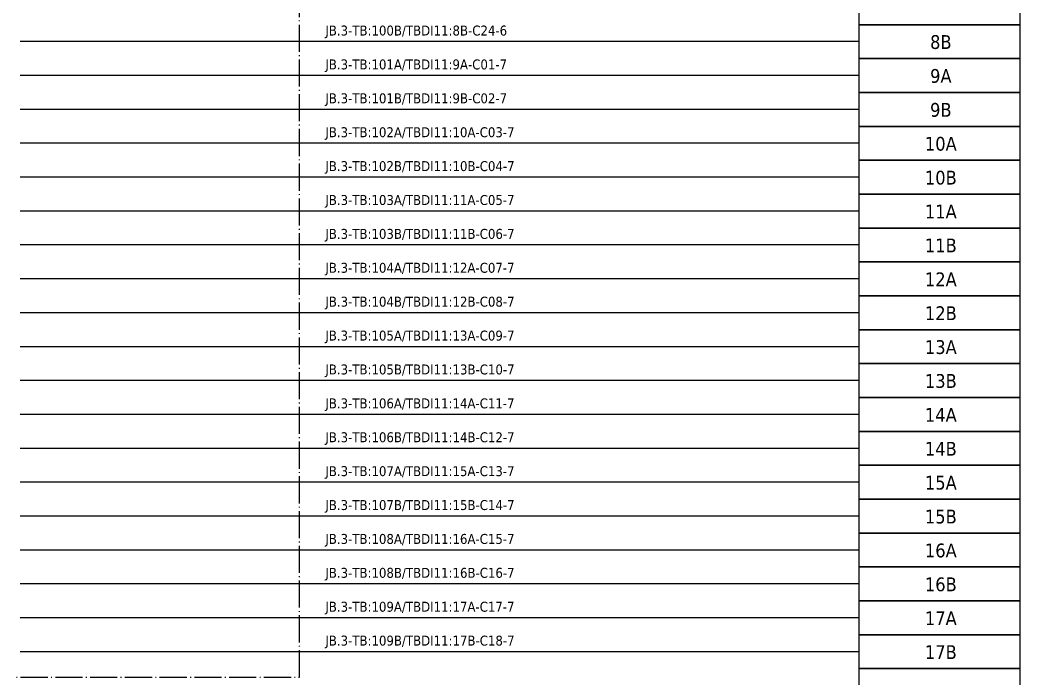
# Model space of a CAD drawing. Header units: millimetres. Extents: x 0 to 1792788, y -13 to 262234.
# Drawn here: x 89 to 207, y 141.9 to 219.6 of the extents above; entities that cross this region are included whole.
import ezdxf
from ezdxf.enums import TextEntityAlignment as Align

# ---------------------------------------------------------------- set-up
doc = ezdxf.new("R2010")
doc.units = ezdxf.units.MM
doc.linetypes.add('EPL_DASHDOT', pattern=[1, 0.8, -0.1, 0, -0.1])
for name, color, linetype, lineweight in [('EPLAN300', 5, 'Continuous', 25), ('EPLAN307', 134, 'EPL_DASHDOT', 25), ('EPLAN311', 7, 'Continuous', 25), ('EPLAN400', 5, 'Continuous', 35), ('EPLAN405', 7, 'Continuous', 25), ('EPLAN421', 5, 'Continuous', 35), ('EPLAN433', 251, 'Continuous', 35), ('EPLAN500', 7, 'Continuous', 35), ('EPLAN501', 7, 'Continuous', 35), ('EPLAN502', 7, 'Continuous', 35), ('EPLAN503', 7, 'Continuous', 35), ('EPLAN504', 7, 'Continuous', 35)]:
    doc.layers.add(name, color=color, linetype=linetype, lineweight=lineweight)
doc.styles.add('Tahoma', font='')
doc.styles.get('Tahoma').set_extended_font_data('Tahoma')

# ---------------------------------------------------------------- blocks, each defined once
blk = doc.blocks.new('EPLSYM_LibrarySPECIAL_en_US_Symbol427_Variant5_Placement1_15')
at = {"layer": 'EPLAN421', "color": 5, "style": 'Tahoma'}
for tag, p in [('17_20029[1]', (-0.9525, 3.335)), ('17_20029[2]', (20.0025, 3.335))]:
    blk.add_attdef(tag, text='', height=1.1739, dxfattribs=at).set_placement(p, align=Align.BOTTOM_RIGHT)
at = {"layer": 'EPLAN433', "color": 251, "style": 'Tahoma'}
blk.add_attdef('17_20406_1', text='', height=1.6254, dxfattribs=at).set_placement((0.9525, 1.5875), align=Align.BOTTOM_RIGHT)
blk.add_attdef('17_20406', text='', height=1.6254, dxfattribs=at).set_placement((0.9525, 1.5875), align=Align.BOTTOM_LEFT)
blk = doc.blocks.new('EPLSYM_LibrarySPECIAL_en_US_Symbol427_Variant5_Placement1_16')
at = {"layer": 'EPLAN421', "color": 5, "style": 'Tahoma'}
for tag, p in [('17_20029[1]', (-0.9525, 3.335)), ('17_20029[2]', (20.0025, 3.335))]:
    blk.add_attdef(tag, text='', height=1.1739, dxfattribs=at).set_placement(p, align=Align.BOTTOM_RIGHT)
at = {"layer": 'EPLAN433', "color": 251, "style": 'Tahoma'}
blk.add_attdef('17_20406_1', text='', height=1.6254, dxfattribs=at).set_placement((0.9525, 1.5875), align=Align.BOTTOM_RIGHT)
blk.add_attdef('17_20406', text='', height=1.6254, dxfattribs=at).set_placement((0.9525, 1.5875), align=Align.BOTTOM_LEFT)
blk = doc.blocks.new('EPLSYM_LibrarySPECIAL_en_US_Symbol427_Variant5_Placement1_17')
at = {"layer": 'EPLAN421', "color": 5, "style": 'Tahoma'}
for tag, p in [('17_20029[1]', (-0.9525, 3.335)), ('17_20029[2]', (20.0025, 3.335))]:
    blk.add_attdef(tag, text='', height=1.1739, dxfattribs=at).set_placement(p, align=Align.BOTTOM_RIGHT)
at = {"layer": 'EPLAN433', "color": 251, "style": 'Tahoma'}
blk.add_attdef('17_20406_1', text='', height=1.6254, dxfattribs=at).set_placement((0.9525, 1.5875), align=Align.BOTTOM_RIGHT)
blk.add_attdef('17_20406', text='', height=1.6254, dxfattribs=at).set_placement((0.9525, 1.5875), align=Align.BOTTOM_LEFT)
blk = doc.blocks.new('EPLSYM_LibrarySPECIAL_en_US_Symbol427_Variant5_Placement1_18')
at = {"layer": 'EPLAN421', "color": 5, "style": 'Tahoma'}
for tag, p in [('17_20029[1]', (-0.9525, 3.335)), ('17_20029[2]', (20.0025, 3.335))]:
    blk.add_attdef(tag, text='', height=1.1739, dxfattribs=at).set_placement(p, align=Align.BOTTOM_RIGHT)
at = {"layer": 'EPLAN433', "color": 251, "style": 'Tahoma'}
blk.add_attdef('17_20406_1', text='', height=1.6254, dxfattribs=at).set_placement((0.9525, 1.5875), align=Align.BOTTOM_RIGHT)
blk.add_attdef('17_20406', text='', height=1.6254, dxfattribs=at).set_placement((0.9525, 1.5875), align=Align.BOTTOM_LEFT)
blk = doc.blocks.new('EPLSYM_LibrarySPECIAL_en_US_Symbol427_Variant5_Placement1_19')
at = {"layer": 'EPLAN421', "color": 5, "style": 'Tahoma'}
for tag, p in [('17_20029[1]', (-0.9525, 3.335)), ('17_20029[2]', (20.0025, 3.335))]:
    blk.add_attdef(tag, text='', height=1.1739, dxfattribs=at).set_placement(p, align=Align.BOTTOM_RIGHT)
at = {"layer": 'EPLAN433', "color": 251, "style": 'Tahoma'}
blk.add_attdef('17_20406_1', text='', height=1.6254, dxfattribs=at).set_placement((0.9525, 1.5875), align=Align.BOTTOM_RIGHT)
blk.add_attdef('17_20406', text='', height=1.6254, dxfattribs=at).set_placement((0.9525, 1.5875), align=Align.BOTTOM_LEFT)
blk = doc.blocks.new('EPLSYM_LibrarySPECIAL_en_US_Symbol427_Variant5_Placement1_20')
at = {"layer": 'EPLAN421', "color": 5, "style": 'Tahoma'}
for tag, p in [('17_20029[1]', (-0.9525, 3.335)), ('17_20029[2]', (20.0025, 3.335))]:
    blk.add_attdef(tag, text='', height=1.1739, dxfattribs=at).set_placement(p, align=Align.BOTTOM_RIGHT)
at = {"layer": 'EPLAN433', "color": 251, "style": 'Tahoma'}
blk.add_attdef('17_20406_1', text='', height=1.6254, dxfattribs=at).set_placement((0.9525, 1.5875), align=Align.BOTTOM_RIGHT)
blk.add_attdef('17_20406', text='', height=1.6254, dxfattribs=at).set_placement((0.9525, 1.5875), align=Align.BOTTOM_LEFT)
blk = doc.blocks.new('EPLSYM_LibrarySPECIAL_en_US_Symbol427_Variant5_Placement1_21')
at = {"layer": 'EPLAN421', "color": 5, "style": 'Tahoma'}
for tag, p in [('17_20029[1]', (-0.9525, 3.335)), ('17_20029[2]', (20.0025, 3.335))]:
    blk.add_attdef(tag, text='', height=1.1739, dxfattribs=at).set_placement(p, align=Align.BOTTOM_RIGHT)
at = {"layer": 'EPLAN433', "color": 251, "style": 'Tahoma'}
blk.add_attdef('17_20406_1', text='', height=1.6254, dxfattribs=at).set_placement((0.9525, 1.5875), align=Align.BOTTOM_RIGHT)
blk.add_attdef('17_20406', text='', height=1.6254, dxfattribs=at).set_placement((0.9525, 1.5875), align=Align.BOTTOM_LEFT)
blk = doc.blocks.new('EPLSYM_LibrarySPECIAL_en_US_Symbol427_Variant5_Placement1_22')
at = {"layer": 'EPLAN421', "color": 5, "style": 'Tahoma'}
for tag, p in [('17_20029[1]', (-0.9525, 3.335)), ('17_20029[2]', (20.0025, 3.335))]:
    blk.add_attdef(tag, text='', height=1.1739, dxfattribs=at).set_placement(p, align=Align.BOTTOM_RIGHT)
at = {"layer": 'EPLAN433', "color": 251, "style": 'Tahoma'}
blk.add_attdef('17_20406_1', text='', height=1.6254, dxfattribs=at).set_placement((0.9525, 1.5875), align=Align.BOTTOM_RIGHT)
blk.add_attdef('17_20406', text='', height=1.6254, dxfattribs=at).set_placement((0.9525, 1.5875), align=Align.BOTTOM_LEFT)
blk = doc.blocks.new('EPLSYM_LibrarySPECIAL_en_US_Symbol427_Variant5_Placement1_23')
at = {"layer": 'EPLAN421', "color": 5, "style": 'Tahoma'}
for tag, p in [('17_20029[1]', (-0.9525, 3.335)), ('17_20029[2]', (20.0025, 3.335))]:
    blk.add_attdef(tag, text='', height=1.1739, dxfattribs=at).set_placement(p, align=Align.BOTTOM_RIGHT)
at = {"layer": 'EPLAN433', "color": 251, "style": 'Tahoma'}
blk.add_attdef('17_20406_1', text='', height=1.6254, dxfattribs=at).set_placement((0.9525, 1.5875), align=Align.BOTTOM_RIGHT)
blk.add_attdef('17_20406', text='', height=1.6254, dxfattribs=at).set_placement((0.9525, 1.5875), align=Align.BOTTOM_LEFT)
blk = doc.blocks.new('EPLSYM_LibrarySPECIAL_en_US_Symbol427_Variant5_Placement1_24')
at = {"layer": 'EPLAN421', "color": 5, "style": 'Tahoma'}
for tag, p in [('17_20029[1]', (-0.9525, 3.335)), ('17_20029[2]', (20.0025, 3.335))]:
    blk.add_attdef(tag, text='', height=1.1739, dxfattribs=at).set_placement(p, align=Align.BOTTOM_RIGHT)
at = {"layer": 'EPLAN433', "color": 251, "style": 'Tahoma'}
blk.add_attdef('17_20406_1', text='', height=1.6254, dxfattribs=at).set_placement((0.9525, 1.5875), align=Align.BOTTOM_RIGHT)
blk.add_attdef('17_20406', text='', height=1.6254, dxfattribs=at).set_placement((0.9525, 1.5875), align=Align.BOTTOM_LEFT)
blk = doc.blocks.new('EPLSYM_LibrarySPECIAL_en_US_Symbol427_Variant5_Placement1_25')
at = {"layer": 'EPLAN421', "color": 5, "style": 'Tahoma'}
for tag, p in [('17_20029[1]', (-0.9525, 3.335)), ('17_20029[2]', (20.0025, 3.335))]:
    blk.add_attdef(tag, text='', height=1.1739, dxfattribs=at).set_placement(p, align=Align.BOTTOM_RIGHT)
at = {"layer": 'EPLAN433', "color": 251, "style": 'Tahoma'}
blk.add_attdef('17_20406_1', text='', height=1.6254, dxfattribs=at).set_placement((0.9525, 1.5875), align=Align.BOTTOM_RIGHT)
blk.add_attdef('17_20406', text='', height=1.6254, dxfattribs=at).set_placement((0.9525, 1.5875), align=Align.BOTTOM_LEFT)
blk = doc.blocks.new('EPLSYM_LibrarySPECIAL_en_US_Symbol427_Variant5_Placement1_26')
at = {"layer": 'EPLAN421', "color": 5, "style": 'Tahoma'}
for tag, p in [('17_20029[1]', (-0.9525, 3.335)), ('17_20029[2]', (20.0025, 3.335))]:
    blk.add_attdef(tag, text='', height=1.1739, dxfattribs=at).set_placement(p, align=Align.BOTTOM_RIGHT)
at = {"layer": 'EPLAN433', "color": 251, "style": 'Tahoma'}
blk.add_attdef('17_20406_1', text='', height=1.6254, dxfattribs=at).set_placement((0.9525, 1.5875), align=Align.BOTTOM_RIGHT)
blk.add_attdef('17_20406', text='', height=1.6254, dxfattribs=at).set_placement((0.9525, 1.5875), align=Align.BOTTOM_LEFT)
blk = doc.blocks.new('EPLSYM_LibrarySPECIAL_en_US_Symbol427_Variant5_Placement1_27')
at = {"layer": 'EPLAN421', "color": 5, "style": 'Tahoma'}
for tag, p in [('17_20029[1]', (-0.9525, 3.335)), ('17_20029[2]', (20.0025, 3.335))]:
    blk.add_attdef(tag, text='', height=1.1739, dxfattribs=at).set_placement(p, align=Align.BOTTOM_RIGHT)
at = {"layer": 'EPLAN433', "color": 251, "style": 'Tahoma'}
blk.add_attdef('17_20406_1', text='', height=1.6254, dxfattribs=at).set_placement((0.9525, 1.5875), align=Align.BOTTOM_RIGHT)
blk.add_attdef('17_20406', text='', height=1.6254, dxfattribs=at).set_placement((0.9525, 1.5875), align=Align.BOTTOM_LEFT)
blk = doc.blocks.new('EPLSYM_LibrarySPECIAL_en_US_Symbol427_Variant5_Placement1_28')
at = {"layer": 'EPLAN421', "color": 5, "style": 'Tahoma'}
for tag, p in [('17_20029[1]', (-0.9525, 3.335)), ('17_20029[2]', (20.0025, 3.335))]:
    blk.add_attdef(tag, text='', height=1.1739, dxfattribs=at).set_placement(p, align=Align.BOTTOM_RIGHT)
at = {"layer": 'EPLAN433', "color": 251, "style": 'Tahoma'}
blk.add_attdef('17_20406_1', text='', height=1.6254, dxfattribs=at).set_placement((0.9525, 1.5875), align=Align.BOTTOM_RIGHT)
blk.add_attdef('17_20406', text='', height=1.6254, dxfattribs=at).set_placement((0.9525, 1.5875), align=Align.BOTTOM_LEFT)
blk = doc.blocks.new('EPLSYM_LibrarySPECIAL_en_US_Symbol427_Variant5_Placement1_29')
at = {"layer": 'EPLAN421', "color": 5, "style": 'Tahoma'}
for tag, p in [('17_20029[1]', (-0.9525, 3.335)), ('17_20029[2]', (20.0025, 3.335))]:
    blk.add_attdef(tag, text='', height=1.1739, dxfattribs=at).set_placement(p, align=Align.BOTTOM_RIGHT)
at = {"layer": 'EPLAN433', "color": 251, "style": 'Tahoma'}
blk.add_attdef('17_20406_1', text='', height=1.6254, dxfattribs=at).set_placement((0.9525, 1.5875), align=Align.BOTTOM_RIGHT)
blk.add_attdef('17_20406', text='', height=1.6254, dxfattribs=at).set_placement((0.9525, 1.5875), align=Align.BOTTOM_LEFT)
blk = doc.blocks.new('EPLSYM_LibrarySPECIAL_en_US_Symbol427_Variant5_Placement1_30')
at = {"layer": 'EPLAN421', "color": 5, "style": 'Tahoma'}
for tag, p in [('17_20029[1]', (-0.9525, 3.335)), ('17_20029[2]', (20.0025, 3.335))]:
    blk.add_attdef(tag, text='', height=1.1739, dxfattribs=at).set_placement(p, align=Align.BOTTOM_RIGHT)
at = {"layer": 'EPLAN433', "color": 251, "style": 'Tahoma'}
blk.add_attdef('17_20406_1', text='', height=1.6254, dxfattribs=at).set_placement((0.9525, 1.5875), align=Align.BOTTOM_RIGHT)
blk.add_attdef('17_20406', text='', height=1.6254, dxfattribs=at).set_placement((0.9525, 1.5875), align=Align.BOTTOM_LEFT)
blk = doc.blocks.new('EPLSYM_LibrarySPECIAL_en_US_Symbol427_Variant5_Placement1_31')
at = {"layer": 'EPLAN421', "color": 5, "style": 'Tahoma'}
for tag, p in [('17_20029[1]', (-0.9525, 3.335)), ('17_20029[2]', (20.0025, 3.335))]:
    blk.add_attdef(tag, text='', height=1.1739, dxfattribs=at).set_placement(p, align=Align.BOTTOM_RIGHT)
at = {"layer": 'EPLAN433', "color": 251, "style": 'Tahoma'}
blk.add_attdef('17_20406_1', text='', height=1.6254, dxfattribs=at).set_placement((0.9525, 1.5875), align=Align.BOTTOM_RIGHT)
blk.add_attdef('17_20406', text='', height=1.6254, dxfattribs=at).set_placement((0.9525, 1.5875), align=Align.BOTTOM_LEFT)
blk = doc.blocks.new('EPLSYM_LibrarySPECIAL_en_US_Symbol427_Variant5_Placement1_32')
at = {"layer": 'EPLAN421', "color": 5, "style": 'Tahoma'}
for tag, p in [('17_20029[1]', (-0.9525, 3.335)), ('17_20029[2]', (20.0025, 3.335))]:
    blk.add_attdef(tag, text='', height=1.1739, dxfattribs=at).set_placement(p, align=Align.BOTTOM_RIGHT)
at = {"layer": 'EPLAN433', "color": 251, "style": 'Tahoma'}
blk.add_attdef('17_20406_1', text='', height=1.6254, dxfattribs=at).set_placement((0.9525, 1.5875), align=Align.BOTTOM_RIGHT)
blk.add_attdef('17_20406', text='', height=1.6254, dxfattribs=at).set_placement((0.9525, 1.5875), align=Align.BOTTOM_LEFT)
blk = doc.blocks.new('EPLSYM_LibrarySPECIAL_en_US_Symbol427_Variant5_Placement1_33')
at = {"layer": 'EPLAN421', "color": 5, "style": 'Tahoma'}
for tag, p in [('17_20029[1]', (-0.9525, 3.335)), ('17_20029[2]', (20.0025, 3.335))]:
    blk.add_attdef(tag, text='', height=1.1739, dxfattribs=at).set_placement(p, align=Align.BOTTOM_RIGHT)
at = {"layer": 'EPLAN433', "color": 251, "style": 'Tahoma'}
blk.add_attdef('17_20406_1', text='', height=1.6254, dxfattribs=at).set_placement((0.9525, 1.5875), align=Align.BOTTOM_RIGHT)
blk.add_attdef('17_20406', text='', height=1.6254, dxfattribs=at).set_placement((0.9525, 1.5875), align=Align.BOTTOM_LEFT)
blk = doc.blocks.new('EPLSYM_LibrarySPECIAL_Symbol308_Variant0_Placement0')
at = {"layer": 'EPLAN405', "color": 7, "style": 'Tahoma'}
for tag, p in [('17_31011', (1.5, 6.35)), ('17_31002', (1.5, 0.5))]:
    blk.add_attdef(tag, text='', height=1.17, dxfattribs=at).set_placement(p, align=Align.BOTTOM_LEFT)
for tag, p in [('17_31004', (1.5, 4.4)), ('17_31003', (1.5, 2.45))]:
    blk.add_attdef(tag, p, '', height=1.17, dxfattribs=at)
blk = doc.blocks.new('EPLSYM_LibrarySPECIAL_Symbol2_Variant0_Placement1_17')
at = {"layer": 'EPLAN307', "lineweight": 25, "ltscale": 4}
blk.add_lwpolyline([(0, -142), (119, -142), (119, 0), (0, 0)], close=True, dxfattribs=at)
at = {"layer": 'EPLAN400', "color": 5, "style": 'Tahoma'}
blk.add_attdef('88_20010', text='', height=2.2575, dxfattribs=at).set_placement((-1.5, -0.9515), align=Align.TOP_RIGHT)
at = {"layer": 'EPLAN500', "color": 7, "style": 'Tahoma'}
blk.add_attdef('88_20027', text='', height=1.6254, dxfattribs=at).set_placement((-1.5, -4.57508), align=Align.TOP_RIGHT)
at = {"layer": 'EPLAN501', "color": 7, "style": 'Tahoma'}
blk.add_attdef('88_20011', text='', height=1.6254, dxfattribs=at).set_placement((-1.5, -9.97508), align=Align.TOP_RIGHT)
at = {"layer": 'EPLAN502', "color": 7, "style": 'Tahoma'}
blk.add_attdef('88_20025', text='', height=1.6254, dxfattribs=at).set_placement((-1.5, -12.67508), align=Align.TOP_RIGHT)
at = {"layer": 'EPLAN503', "color": 7, "style": 'Tahoma'}
blk.add_attdef('88_20024', text='', height=1.6254, dxfattribs=at).set_placement((-1.5, -15.37508), align=Align.TOP_RIGHT)
at = {"layer": 'EPLAN504', "color": 7, "style": 'Tahoma'}
blk.add_attdef('88_20901[1]', text='', height=1.6254, dxfattribs=at).set_placement((-1.5, -7.27508), align=Align.TOP_RIGHT)

msp = doc.modelspace()

# ---------------------------------------------------------------- linework, layer by layer
at = {"layer": 'EPLAN300', "lineweight": 25, "ltscale": 4}
for points in [[(188, 219), (207, 219), (207, 223), (188, 223)], [(188, 215), (207, 215), (207, 219), (188, 219)], [(188, 211), (207, 211), (207, 215), (188, 215)], [(188, 207), (207, 207), (207, 211), (188, 211)], [(188, 203), (207, 203), (207, 207), (188, 207)], [(188, 199), (207, 199), (207, 203), (188, 203)], [(188, 195), (207, 195), (207, 199), (188, 199)], [(188, 191), (207, 191), (207, 195), (188, 195)], [(188, 187), (207, 187), (207, 191), (188, 191)], [(188, 183), (207, 183), (207, 187), (188, 187)], [(188, 179), (207, 179), (207, 183), (188, 183)], [(188, 175), (207, 175), (207, 179), (188, 179)], [(188, 171), (207, 171), (207, 175), (188, 175)], [(188, 167), (207, 167), (207, 171), (188, 171)], [(188, 163), (207, 163), (207, 167), (188, 167)], [(188, 159), (207, 159), (207, 163), (188, 163)], [(188, 155), (207, 155), (207, 159), (188, 159)], [(188, 151), (207, 151), (207, 155), (188, 155)], [(188, 147), (207, 147), (207, 151), (188, 151)], [(188, 143), (207, 143), (207, 147), (188, 147)], [(188, 139), (207, 139), (207, 143), (188, 143)]]:
    msp.add_lwpolyline(points, close=True, dxfattribs=at)
at = {"layer": 'EPLAN311', "color": 7, "ltscale": 4}
for p, q in [((188, 217), (89.05, 217)), ((188, 213), (89.05, 213)), ((188, 209), (89.05, 209)), ((188, 205), (89.05, 205)), ((188, 201), (89.05, 201)), ((188, 197), (89.05, 197)), ((188, 193), (89.05, 193)), ((188, 189), (89.05, 189)), ((188, 185), (89.05, 185)), ((188, 181), (89.05, 181)), ((188, 177), (89.05, 177)), ((188, 173), (89.05, 173)), ((188, 169), (89.05, 169)), ((188, 165), (89.05, 165)), ((188, 161), (89.05, 161)), ((188, 157), (89.05, 157)), ((188, 153), (89.05, 153)), ((188, 149), (89.05, 149)), ((188, 145), (89.05, 145))]:
    msp.add_line(p, q, dxfattribs=at)

# ---------------------------------------------------------------- block references
msp.add_blockref('EPLSYM_LibrarySPECIAL_Symbol2_Variant0_Placement1_17', (3, 284))
ref = msp.add_blockref('EPLSYM_LibrarySPECIAL_Symbol308_Variant0_Placement0', (125, 217))
ref.add_attrib('17_31011', 'JB.3-TB:100B/TBDI11:8B-C24-6', dxfattribs={"layer": 'EPLAN405', "color": 7, "height": 1.1739, "style": 'Tahoma'}).set_placement((125.05, 217.37), align=Align.BOTTOM_LEFT)
ref = msp.add_blockref('EPLSYM_LibrarySPECIAL_en_US_Symbol427_Variant5_Placement1_15', (188, 217))
ref.add_attrib('17_20011', '8B', dxfattribs={"layer": 'EPLAN501', "color": 7, "height": 1.625, "style": 'Tahoma'}).set_placement((197.66, 215.65), align=Align.BOTTOM_CENTER)
ref = msp.add_blockref('EPLSYM_LibrarySPECIAL_Symbol308_Variant0_Placement0', (125, 213))
ref.add_attrib('17_31011', 'JB.3-TB:101A/TBDI11:9A-C01-7', dxfattribs={"layer": 'EPLAN405', "color": 7, "height": 1.1739, "style": 'Tahoma'}).set_placement((125.05, 213.37), align=Align.BOTTOM_LEFT)
ref = msp.add_blockref('EPLSYM_LibrarySPECIAL_en_US_Symbol427_Variant5_Placement1_16', (188, 213))
ref.add_attrib('17_20011', '9A', dxfattribs={"layer": 'EPLAN501', "color": 7, "height": 1.625, "style": 'Tahoma'}).set_placement((197.66, 211.65), align=Align.BOTTOM_CENTER)
ref = msp.add_blockref('EPLSYM_LibrarySPECIAL_Symbol308_Variant0_Placement0', (125, 209))
ref.add_attrib('17_31011', 'JB.3-TB:101B/TBDI11:9B-C02-7', dxfattribs={"layer": 'EPLAN405', "color": 7, "height": 1.1739, "style": 'Tahoma'}).set_placement((125.05, 209.37), align=Align.BOTTOM_LEFT)
ref = msp.add_blockref('EPLSYM_LibrarySPECIAL_en_US_Symbol427_Variant5_Placement1_17', (188, 209))
ref.add_attrib('17_20011', '9B', dxfattribs={"layer": 'EPLAN501', "color": 7, "height": 1.625, "style": 'Tahoma'}).set_placement((197.66, 207.65), align=Align.BOTTOM_CENTER)
ref = msp.add_blockref('EPLSYM_LibrarySPECIAL_Symbol308_Variant0_Placement0', (125, 205))
ref.add_attrib('17_31011', 'JB.3-TB:102A/TBDI11:10A-C03-7', dxfattribs={"layer": 'EPLAN405', "color": 7, "height": 1.1739, "style": 'Tahoma'}).set_placement((125.05, 205.37), align=Align.BOTTOM_LEFT)
ref = msp.add_blockref('EPLSYM_LibrarySPECIAL_en_US_Symbol427_Variant5_Placement1_18', (188, 205))
ref.add_attrib('17_20011', '10A', dxfattribs={"layer": 'EPLAN501', "color": 7, "height": 1.625, "style": 'Tahoma'}).set_placement((197.66, 203.65), align=Align.BOTTOM_CENTER)
ref = msp.add_blockref('EPLSYM_LibrarySPECIAL_Symbol308_Variant0_Placement0', (125, 201))
ref.add_attrib('17_31011', 'JB.3-TB:102B/TBDI11:10B-C04-7', dxfattribs={"layer": 'EPLAN405', "color": 7, "height": 1.1739, "style": 'Tahoma'}).set_placement((125.05, 201.37), align=Align.BOTTOM_LEFT)
ref = msp.add_blockref('EPLSYM_LibrarySPECIAL_en_US_Symbol427_Variant5_Placement1_19', (188, 201))
ref.add_attrib('17_20011', '10B', dxfattribs={"layer": 'EPLAN501', "color": 7, "height": 1.625, "style": 'Tahoma'}).set_placement((197.66, 199.65), align=Align.BOTTOM_CENTER)
ref = msp.add_blockref('EPLSYM_LibrarySPECIAL_Symbol308_Variant0_Placement0', (125, 197))
ref.add_attrib('17_31011', 'JB.3-TB:103A/TBDI11:11A-C05-7', dxfattribs={"layer": 'EPLAN405', "color": 7, "height": 1.1739, "style": 'Tahoma'}).set_placement((125.05, 197.37), align=Align.BOTTOM_LEFT)
ref = msp.add_blockref('EPLSYM_LibrarySPECIAL_en_US_Symbol427_Variant5_Placement1_20', (188, 197))
ref.add_attrib('17_20011', '11A', dxfattribs={"layer": 'EPLAN501', "color": 7, "height": 1.625, "style": 'Tahoma'}).set_placement((197.66, 195.65), align=Align.BOTTOM_CENTER)
ref = msp.add_blockref('EPLSYM_LibrarySPECIAL_Symbol308_Variant0_Placement0', (125, 193))
ref.add_attrib('17_31011', 'JB.3-TB:103B/TBDI11:11B-C06-7', dxfattribs={"layer": 'EPLAN405', "color": 7, "height": 1.1739, "style": 'Tahoma'}).set_placement((125.05, 193.37), align=Align.BOTTOM_LEFT)
ref = msp.add_blockref('EPLSYM_LibrarySPECIAL_en_US_Symbol427_Variant5_Placement1_21', (188, 193))
ref.add_attrib('17_20011', '11B', dxfattribs={"layer": 'EPLAN501', "color": 7, "height": 1.625, "style": 'Tahoma'}).set_placement((197.66, 191.65), align=Align.BOTTOM_CENTER)
ref = msp.add_blockref('EPLSYM_LibrarySPECIAL_Symbol308_Variant0_Placement0', (125, 189))
ref.add_attrib('17_31011', 'JB.3-TB:104A/TBDI11:12A-C07-7', dxfattribs={"layer": 'EPLAN405', "color": 7, "height": 1.1739, "style": 'Tahoma'}).set_placement((125.05, 189.37), align=Align.BOTTOM_LEFT)
ref = msp.add_blockref('EPLSYM_LibrarySPECIAL_en_US_Symbol427_Variant5_Placement1_22', (188, 189))
ref.add_attrib('17_20011', '12A', dxfattribs={"layer": 'EPLAN501', "color": 7, "height": 1.625, "style": 'Tahoma'}).set_placement((197.66, 187.65), align=Align.BOTTOM_CENTER)
ref = msp.add_blockref('EPLSYM_LibrarySPECIAL_Symbol308_Variant0_Placement0', (125, 185))
ref.add_attrib('17_31011', 'JB.3-TB:104B/TBDI11:12B-C08-7', dxfattribs={"layer": 'EPLAN405', "color": 7, "height": 1.1739, "style": 'Tahoma'}).set_placement((125.05, 185.37), align=Align.BOTTOM_LEFT)
ref = msp.add_blockref('EPLSYM_LibrarySPECIAL_en_US_Symbol427_Variant5_Placement1_23', (188, 185))
ref.add_attrib('17_20011', '12B', dxfattribs={"layer": 'EPLAN501', "color": 7, "height": 1.625, "style": 'Tahoma'}).set_placement((197.66, 183.65), align=Align.BOTTOM_CENTER)
ref = msp.add_blockref('EPLSYM_LibrarySPECIAL_Symbol308_Variant0_Placement0', (125, 181))
ref.add_attrib('17_31011', 'JB.3-TB:105A/TBDI11:13A-C09-7', dxfattribs={"layer": 'EPLAN405', "color": 7, "height": 1.1739, "style": 'Tahoma'}).set_placement((125.05, 181.37), align=Align.BOTTOM_LEFT)
ref = msp.add_blockref('EPLSYM_LibrarySPECIAL_en_US_Symbol427_Variant5_Placement1_24', (188, 181))
ref.add_attrib('17_20011', '13A', dxfattribs={"layer": 'EPLAN501', "color": 7, "height": 1.625, "style": 'Tahoma'}).set_placement((197.66, 179.65), align=Align.BOTTOM_CENTER)
ref = msp.add_blockref('EPLSYM_LibrarySPECIAL_Symbol308_Variant0_Placement0', (125, 177))
ref.add_attrib('17_31011', 'JB.3-TB:105B/TBDI11:13B-C10-7', dxfattribs={"layer": 'EPLAN405', "color": 7, "height": 1.1739, "style": 'Tahoma'}).set_placement((125.05, 177.37), align=Align.BOTTOM_LEFT)
ref = msp.add_blockref('EPLSYM_LibrarySPECIAL_en_US_Symbol427_Variant5_Placement1_25', (188, 177))
ref.add_attrib('17_20011', '13B', dxfattribs={"layer": 'EPLAN501', "color": 7, "height": 1.625, "style": 'Tahoma'}).set_placement((197.66, 175.65), align=Align.BOTTOM_CENTER)
ref = msp.add_blockref('EPLSYM_LibrarySPECIAL_Symbol308_Variant0_Placement0', (125, 173))
ref.add_attrib('17_31011', 'JB.3-TB:106A/TBDI11:14A-C11-7', dxfattribs={"layer": 'EPLAN405', "color": 7, "height": 1.1739, "style": 'Tahoma'}).set_placement((125.05, 173.37), align=Align.BOTTOM_LEFT)
ref = msp.add_blockref('EPLSYM_LibrarySPECIAL_en_US_Symbol427_Variant5_Placement1_26', (188, 173))
ref.add_attrib('17_20011', '14A', dxfattribs={"layer": 'EPLAN501', "color": 7, "height": 1.625, "style": 'Tahoma'}).set_placement((197.66, 171.65), align=Align.BOTTOM_CENTER)
ref = msp.add_blockref('EPLSYM_LibrarySPECIAL_Symbol308_Variant0_Placement0', (125, 169))
ref.add_attrib('17_31011', 'JB.3-TB:106B/TBDI11:14B-C12-7', dxfattribs={"layer": 'EPLAN405', "color": 7, "height": 1.1739, "style": 'Tahoma'}).set_placement((125.05, 169.37), align=Align.BOTTOM_LEFT)
ref = msp.add_blockref('EPLSYM_LibrarySPECIAL_en_US_Symbol427_Variant5_Placement1_27', (188, 169))
ref.add_attrib('17_20011', '14B', dxfattribs={"layer": 'EPLAN501', "color": 7, "height": 1.625, "style": 'Tahoma'}).set_placement((197.66, 167.65), align=Align.BOTTOM_CENTER)
ref = msp.add_blockref('EPLSYM_LibrarySPECIAL_Symbol308_Variant0_Placement0', (125, 165))
ref.add_attrib('17_31011', 'JB.3-TB:107A/TBDI11:15A-C13-7', dxfattribs={"layer": 'EPLAN405', "color": 7, "height": 1.1739, "style": 'Tahoma'}).set_placement((125.05, 165.37), align=Align.BOTTOM_LEFT)
ref = msp.add_blockref('EPLSYM_LibrarySPECIAL_en_US_Symbol427_Variant5_Placement1_28', (188, 165))
ref.add_attrib('17_20011', '15A', dxfattribs={"layer": 'EPLAN501', "color": 7, "height": 1.625, "style": 'Tahoma'}).set_placement((197.66, 163.65), align=Align.BOTTOM_CENTER)
ref = msp.add_blockref('EPLSYM_LibrarySPECIAL_Symbol308_Variant0_Placement0', (125, 161))
ref.add_attrib('17_31011', 'JB.3-TB:107B/TBDI11:15B-C14-7', dxfattribs={"layer": 'EPLAN405', "color": 7, "height": 1.1739, "style": 'Tahoma'}).set_placement((125.05, 161.37), align=Align.BOTTOM_LEFT)
ref = msp.add_blockref('EPLSYM_LibrarySPECIAL_en_US_Symbol427_Variant5_Placement1_29', (188, 161))
ref.add_attrib('17_20011', '15B', dxfattribs={"layer": 'EPLAN501', "color": 7, "height": 1.625, "style": 'Tahoma'}).set_placement((197.66, 159.65), align=Align.BOTTOM_CENTER)
ref = msp.add_blockref('EPLSYM_LibrarySPECIAL_Symbol308_Variant0_Placement0', (125, 157))
ref.add_attrib('17_31011', 'JB.3-TB:108A/TBDI11:16A-C15-7', dxfattribs={"layer": 'EPLAN405', "color": 7, "height": 1.1739, "style": 'Tahoma'}).set_placement((125.05, 157.37), align=Align.BOTTOM_LEFT)
ref = msp.add_blockref('EPLSYM_LibrarySPECIAL_en_US_Symbol427_Variant5_Placement1_30', (188, 157))
ref.add_attrib('17_20011', '16A', dxfattribs={"layer": 'EPLAN501', "color": 7, "height": 1.625, "style": 'Tahoma'}).set_placement((197.66, 155.65), align=Align.BOTTOM_CENTER)
ref = msp.add_blockref('EPLSYM_LibrarySPECIAL_Symbol308_Variant0_Placement0', (125, 153))
ref.add_attrib('17_31011', 'JB.3-TB:108B/TBDI11:16B-C16-7', dxfattribs={"layer": 'EPLAN405', "color": 7, "height": 1.1739, "style": 'Tahoma'}).set_placement((125.05, 153.37), align=Align.BOTTOM_LEFT)
ref = msp.add_blockref('EPLSYM_LibrarySPECIAL_en_US_Symbol427_Variant5_Placement1_31', (188, 153))
ref.add_attrib('17_20011', '16B', dxfattribs={"layer": 'EPLAN501', "color": 7, "height": 1.625, "style": 'Tahoma'}).set_placement((197.66, 151.65), align=Align.BOTTOM_CENTER)
ref = msp.add_blockref('EPLSYM_LibrarySPECIAL_Symbol308_Variant0_Placement0', (125, 149))
ref.add_attrib('17_31011', 'JB.3-TB:109A/TBDI11:17A-C17-7', dxfattribs={"layer": 'EPLAN405', "color": 7, "height": 1.1739, "style": 'Tahoma'}).set_placement((125.05, 149.37), align=Align.BOTTOM_LEFT)
ref = msp.add_blockref('EPLSYM_LibrarySPECIAL_en_US_Symbol427_Variant5_Placement1_32', (188, 149))
ref.add_attrib('17_20011', '17A', dxfattribs={"layer": 'EPLAN501', "color": 7, "height": 1.625, "style": 'Tahoma'}).set_placement((197.66, 147.65), align=Align.BOTTOM_CENTER)
ref = msp.add_blockref('EPLSYM_LibrarySPECIAL_Symbol308_Variant0_Placement0', (125, 145))
ref.add_attrib('17_31011', 'JB.3-TB:109B/TBDI11:17B-C18-7', dxfattribs={"layer": 'EPLAN405', "color": 7, "height": 1.1739, "style": 'Tahoma'}).set_placement((125.05, 145.37), align=Align.BOTTOM_LEFT)
ref = msp.add_blockref('EPLSYM_LibrarySPECIAL_en_US_Symbol427_Variant5_Placement1_33', (188, 145))
ref.add_attrib('17_20011', '17B', dxfattribs={"layer": 'EPLAN501', "color": 7, "height": 1.625, "style": 'Tahoma'}).set_placement((197.66, 143.65), align=Align.BOTTOM_CENTER)

doc.saveas('drawing.dxf')
